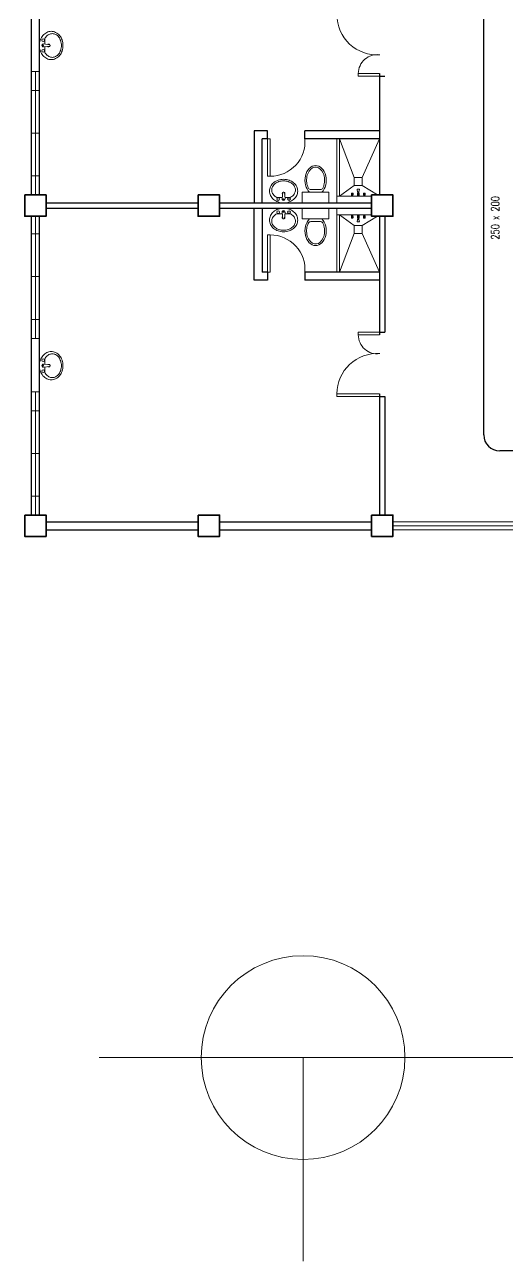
# Model space of a CAD drawing. Header units: millimetres. Extents: x 63005 to 126950, y 36019 to 74749.
# Drawn here: x 63191.93 to 63200.97, y 36217.5 to 36240.67 of the extents above; entities that cross this region are included whole.
import ezdxf

# ---------------------------------------------------------------- set-up
doc = ezdxf.new("R2010")
doc.units = ezdxf.units.MM
doc.header["$LTSCALE"] = 0.04
doc.layers.add('ahu line', color=150, linetype='Continuous')
doc.layers.add('ducting label', color=7, linetype='Continuous')
doc.styles.add('Arch-Dim', font='simplex.shx', dxfattribs={"width": 0.75})

msp = doc.modelspace()

# ---------------------------------------------------------------- linework, layer by layer
at = {"color": 8, "lineweight": 25}
for p, q in [((63192.055, 36237.485), (63192.055, 36243.085)), ((63192.205, 36237.485), (63192.205, 36243.085)), ((63198.58, 36239.76), (63198.58, 36237.485)), ((63198.58, 36239.71), (63198.68, 36239.71)), ((63196.23, 36238.685), (63196.23, 36237.335)), ((63197.18, 36238.535), (63197.18, 36238.685)), ((63192.33, 36237.335), (63195.18, 36237.335)), ((63195.58, 36237.335), (63198.43, 36237.335)), ((63192.055, 36231.485), (63192.055, 36237.085)), ((63192.205, 36231.485), (63192.205, 36237.085)), ((63192.33, 36237.235), (63195.18, 36237.235)), ((63195.58, 36237.235), (63198.43, 36237.235)), ((63196.23, 36235.885), (63196.23, 36237.235)), ((63198.58, 36237.085), (63198.58, 36234.86)), ((63198.68, 36237.085), (63198.68, 36234.91)), ((63198.58, 36234.91), (63198.68, 36234.91)), ((63198.58, 36233.76), (63198.58, 36231.485)), ((63198.58, 36233.71), (63198.68, 36233.71)), ((63198.68, 36233.71), (63198.68, 36231.485)), ((63192.33, 36231.36), (63195.18, 36231.36)), ((63195.58, 36231.36), (63198.43, 36231.36)), ((63192.33, 36231.21), (63195.18, 36231.21)), ((63195.58, 36231.21), (63198.43, 36231.21))]:
    msp.add_line(p, q, dxfattribs=at)
at = {"color": 8, "lineweight": 9}
for p, q in [((63192.403, 36240.299), (63192.281, 36240.313)), ((63192.403, 36240.27), (63192.281, 36240.257)), ((63192.055, 36239.797), (63192.205, 36239.797)), ((63192.055, 36237.485), (63192.055, 36239.797)), ((63192.13, 36239.797), (63192.13, 36237.485)), ((63192.055, 36238.641), (63192.055, 36239.441)), ((63192.055, 36239.441), (63192.205, 36239.441)), ((63192.205, 36239.441), (63192.205, 36237.841)), ((63192.055, 36238.641), (63192.205, 36238.641)), ((63192.205, 36237.841), (63192.055, 36237.841)), ((63196.766, 36237.533), (63196.753, 36237.411)), ((63196.795, 36237.533), (63196.808, 36237.411)), ((63197.13, 36237.535), (63197.13, 36237.335)), ((63197.63, 36237.535), (63197.13, 36237.535)), ((63197.471, 36237.585), (63197.29, 36237.585)), ((63197.63, 36237.335), (63197.63, 36237.535)), ((63198.054, 36237.517), (63198.05, 36237.515)), ((63198.05, 36237.515), (63198.05, 36237.493)), ((63198.083, 36237.515), (63198.05, 36237.515)), ((63198.05, 36237.493), (63198.052, 36237.489)), ((63198.054, 36237.518), (63198.054, 36237.517)), ((63198.08, 36237.518), (63198.054, 36237.518)), ((63198.08, 36237.517), (63198.054, 36237.517)), ((63198.054, 36237.506), (63198.054, 36237.494)), ((63198.054, 36237.493), (63198.061, 36237.493)), ((63198.061, 36237.506), (63198.061, 36237.494)), ((63198.073, 36237.506), (63198.073, 36237.494)), ((63198.08, 36237.493), (63198.073, 36237.493)), ((63198.08, 36237.518), (63198.08, 36237.517)), ((63198.08, 36237.517), (63198.083, 36237.515)), ((63198.08, 36237.506), (63198.08, 36237.494)), ((63198.083, 36237.493), (63198.081, 36237.489)), ((63198.083, 36237.515), (63198.083, 36237.493)), ((63198.168, 36237.545), (63198.16, 36237.587)), ((63198.161, 36237.592), (63198.2, 36237.592)), ((63198.167, 36237.517), (63198.164, 36237.515)), ((63198.173, 36237.515), (63198.164, 36237.515)), ((63198.164, 36237.515), (63198.164, 36237.493)), ((63198.164, 36237.493), (63198.166, 36237.489)), ((63198.173, 36237.518), (63198.167, 36237.518)), ((63198.167, 36237.518), (63198.167, 36237.517)), ((63198.173, 36237.517), (63198.167, 36237.517)), ((63198.167, 36237.506), (63198.167, 36237.494)), ((63198.167, 36237.493), (63198.173, 36237.493)), ((63198.193, 36237.545), (63198.168, 36237.545)), ((63198.168, 36237.545), (63198.168, 36237.537)), ((63198.193, 36237.545), (63198.168, 36237.545)), ((63198.168, 36237.537), (63198.193, 36237.537)), ((63198.173, 36237.475), (63198.173, 36237.537)), ((63198.188, 36237.537), (63198.188, 36237.475)), ((63198.194, 36237.518), (63198.188, 36237.518)), ((63198.194, 36237.517), (63198.188, 36237.517)), ((63198.197, 36237.515), (63198.188, 36237.515)), ((63198.194, 36237.493), (63198.188, 36237.493)), ((63198.193, 36237.545), (63198.201, 36237.587)), ((63198.193, 36237.537), (63198.193, 36237.545)), ((63198.194, 36237.518), (63198.194, 36237.517)), ((63198.194, 36237.517), (63198.197, 36237.515)), ((63198.194, 36237.506), (63198.194, 36237.494)), ((63198.197, 36237.493), (63198.195, 36237.489)), ((63198.197, 36237.515), (63198.197, 36237.493)), ((63198.281, 36237.517), (63198.277, 36237.515)), ((63198.311, 36237.515), (63198.277, 36237.515)), ((63198.277, 36237.515), (63198.277, 36237.493)), ((63198.277, 36237.493), (63198.28, 36237.489)), ((63198.307, 36237.518), (63198.281, 36237.518)), ((63198.281, 36237.518), (63198.281, 36237.517)), ((63198.307, 36237.517), (63198.281, 36237.517)), ((63198.281, 36237.506), (63198.281, 36237.494)), ((63198.281, 36237.493), (63198.288, 36237.493)), ((63198.288, 36237.506), (63198.288, 36237.494)), ((63198.3, 36237.506), (63198.3, 36237.494)), ((63198.307, 36237.493), (63198.3, 36237.493)), ((63198.307, 36237.518), (63198.307, 36237.517)), ((63198.307, 36237.517), (63198.311, 36237.515)), ((63198.307, 36237.506), (63198.307, 36237.494)), ((63198.311, 36237.493), (63198.309, 36237.489)), ((63198.311, 36237.515), (63198.311, 36237.493)), ((63192.055, 36237.485), (63192.205, 36237.485)), ((63196.805, 36237.437), (63196.907, 36237.437)), ((63197.13, 36237.335), (63197.63, 36237.335)), ((63198.43, 36237.46), (63197.78, 36237.46)), ((63198.05, 36237.46), (63198.053, 36237.467)), ((63198.05, 36237.46), (63198.05, 36237.46)), ((63198.084, 36237.46), (63198.05, 36237.46)), ((63198.084, 36237.46), (63198.05, 36237.46)), ((63198.053, 36237.487), (63198.053, 36237.481)), ((63198.081, 36237.481), (63198.053, 36237.481)), ((63198.053, 36237.481), (63198.054, 36237.479)), ((63198.08, 36237.467), (63198.053, 36237.467)), ((63198.08, 36237.479), (63198.054, 36237.479)), ((63198.055, 36237.467), (63198.055, 36237.479)), ((63198.078, 36237.467), (63198.078, 36237.479)), ((63198.081, 36237.481), (63198.08, 36237.479)), ((63198.084, 36237.46), (63198.08, 36237.467)), ((63198.081, 36237.487), (63198.081, 36237.481)), ((63198.084, 36237.46), (63198.084, 36237.46)), ((63198.151, 36237.46), (63198.163, 36237.465)), ((63198.209, 36237.46), (63198.151, 36237.46)), ((63198.163, 36237.475), (63198.198, 36237.475)), ((63198.163, 36237.465), (63198.163, 36237.475)), ((63198.163, 36237.465), (63198.198, 36237.465)), ((63198.198, 36237.465), (63198.163, 36237.465)), ((63198.166, 36237.487), (63198.166, 36237.481)), ((63198.173, 36237.481), (63198.166, 36237.481)), ((63198.166, 36237.481), (63198.167, 36237.479)), ((63198.173, 36237.479), (63198.167, 36237.479)), ((63198.169, 36237.475), (63198.169, 36237.479)), ((63198.188, 36237.475), (63198.173, 36237.475)), ((63198.194, 36237.481), (63198.188, 36237.481)), ((63198.194, 36237.479), (63198.188, 36237.479)), ((63198.192, 36237.475), (63198.192, 36237.479)), ((63198.194, 36237.487), (63198.194, 36237.481)), ((63198.194, 36237.481), (63198.194, 36237.479)), ((63198.198, 36237.475), (63198.198, 36237.465)), ((63198.198, 36237.465), (63198.209, 36237.46)), ((63198.277, 36237.46), (63198.28, 36237.467)), ((63198.311, 36237.46), (63198.277, 36237.46)), ((63198.311, 36237.46), (63198.277, 36237.46)), ((63198.277, 36237.46), (63198.277, 36237.46)), ((63198.28, 36237.487), (63198.28, 36237.481)), ((63198.28, 36237.481), (63198.281, 36237.479)), ((63198.308, 36237.481), (63198.28, 36237.481)), ((63198.308, 36237.467), (63198.28, 36237.467)), ((63198.307, 36237.479), (63198.281, 36237.479)), ((63198.283, 36237.467), (63198.283, 36237.479)), ((63198.305, 36237.467), (63198.305, 36237.479)), ((63198.308, 36237.481), (63198.307, 36237.479)), ((63198.308, 36237.487), (63198.308, 36237.481)), ((63198.311, 36237.46), (63198.308, 36237.467)), ((63198.311, 36237.46), (63198.311, 36237.46)), ((63192.055, 36234.797), (63192.055, 36237.085)), ((63192.13, 36237.085), (63192.13, 36234.797)), ((63196.766, 36237.037), (63196.753, 36237.159)), ((63196.795, 36237.037), (63196.808, 36237.159)), ((63196.805, 36237.133), (63196.907, 36237.133)), ((63197.13, 36237.035), (63197.13, 36237.235)), ((63197.13, 36237.235), (63197.63, 36237.235)), ((63197.63, 36237.035), (63197.13, 36237.035)), ((63197.63, 36237.235), (63197.63, 36237.035)), ((63198.43, 36237.11), (63197.78, 36237.11)), ((63198.05, 36237.109), (63198.05, 36237.11)), ((63198.084, 36237.11), (63198.05, 36237.11)), ((63198.05, 36237.109), (63198.053, 36237.102)), ((63198.084, 36237.109), (63198.05, 36237.109)), ((63198.05, 36237.076), (63198.052, 36237.08)), ((63198.05, 36237.054), (63198.05, 36237.076)), ((63198.054, 36237.052), (63198.05, 36237.054)), ((63198.083, 36237.054), (63198.05, 36237.054)), ((63198.08, 36237.102), (63198.053, 36237.102)), ((63198.053, 36237.088), (63198.054, 36237.09)), ((63198.053, 36237.082), (63198.053, 36237.088)), ((63198.081, 36237.088), (63198.053, 36237.088)), ((63198.08, 36237.09), (63198.054, 36237.09)), ((63198.054, 36237.076), (63198.061, 36237.076)), ((63198.054, 36237.063), (63198.054, 36237.075)), ((63198.054, 36237.051), (63198.054, 36237.052)), ((63198.08, 36237.052), (63198.054, 36237.052)), ((63198.08, 36237.051), (63198.054, 36237.051)), ((63198.055, 36237.102), (63198.055, 36237.09)), ((63198.061, 36237.063), (63198.061, 36237.075)), ((63198.08, 36237.076), (63198.073, 36237.076)), ((63198.073, 36237.063), (63198.073, 36237.075)), ((63198.078, 36237.102), (63198.078, 36237.09)), ((63198.084, 36237.109), (63198.08, 36237.102)), ((63198.081, 36237.088), (63198.08, 36237.09)), ((63198.08, 36237.063), (63198.08, 36237.075)), ((63198.08, 36237.052), (63198.083, 36237.054)), ((63198.08, 36237.051), (63198.08, 36237.052)), ((63198.081, 36237.082), (63198.081, 36237.088)), ((63198.083, 36237.076), (63198.081, 36237.08)), ((63198.083, 36237.054), (63198.083, 36237.076)), ((63198.084, 36237.109), (63198.084, 36237.11)), ((63198.151, 36237.11), (63198.163, 36237.104)), ((63198.209, 36237.11), (63198.151, 36237.11)), ((63198.163, 36237.104), (63198.198, 36237.104)), ((63198.198, 36237.104), (63198.163, 36237.104)), ((63198.163, 36237.104), (63198.163, 36237.094)), ((63198.163, 36237.094), (63198.198, 36237.094)), ((63198.164, 36237.076), (63198.166, 36237.08)), ((63198.164, 36237.054), (63198.164, 36237.076)), ((63198.173, 36237.054), (63198.164, 36237.054)), ((63198.167, 36237.052), (63198.164, 36237.054)), ((63198.166, 36237.088), (63198.167, 36237.09)), ((63198.173, 36237.088), (63198.166, 36237.088)), ((63198.166, 36237.082), (63198.166, 36237.088)), ((63198.173, 36237.09), (63198.167, 36237.09)), ((63198.167, 36237.076), (63198.173, 36237.076)), ((63198.167, 36237.063), (63198.167, 36237.075)), ((63198.173, 36237.052), (63198.167, 36237.052)), ((63198.167, 36237.051), (63198.167, 36237.052)), ((63198.173, 36237.051), (63198.167, 36237.051)), ((63198.168, 36237.024), (63198.168, 36237.032)), ((63198.168, 36237.032), (63198.193, 36237.032)), ((63198.169, 36237.094), (63198.169, 36237.09)), ((63198.173, 36237.094), (63198.173, 36237.032)), ((63198.188, 36237.094), (63198.173, 36237.094)), ((63198.188, 36237.032), (63198.188, 36237.094)), ((63198.194, 36237.09), (63198.188, 36237.09)), ((63198.194, 36237.088), (63198.188, 36237.088)), ((63198.194, 36237.076), (63198.188, 36237.076)), ((63198.197, 36237.054), (63198.188, 36237.054)), ((63198.194, 36237.052), (63198.188, 36237.052)), ((63198.194, 36237.051), (63198.188, 36237.051)), ((63198.192, 36237.094), (63198.192, 36237.09)), ((63198.193, 36237.032), (63198.193, 36237.024)), ((63198.194, 36237.088), (63198.194, 36237.09)), ((63198.194, 36237.082), (63198.194, 36237.088)), ((63198.194, 36237.063), (63198.194, 36237.075)), ((63198.194, 36237.052), (63198.197, 36237.054)), ((63198.194, 36237.051), (63198.194, 36237.052)), ((63198.197, 36237.076), (63198.195, 36237.08)), ((63198.197, 36237.054), (63198.197, 36237.076)), ((63198.198, 36237.104), (63198.209, 36237.11)), ((63198.198, 36237.094), (63198.198, 36237.104)), ((63198.311, 36237.11), (63198.277, 36237.11)), ((63198.277, 36237.109), (63198.277, 36237.11)), ((63198.311, 36237.109), (63198.277, 36237.109)), ((63198.277, 36237.109), (63198.28, 36237.102)), ((63198.277, 36237.076), (63198.28, 36237.08)), ((63198.277, 36237.054), (63198.277, 36237.076)), ((63198.311, 36237.054), (63198.277, 36237.054)), ((63198.281, 36237.052), (63198.277, 36237.054)), ((63198.308, 36237.102), (63198.28, 36237.102)), ((63198.28, 36237.088), (63198.281, 36237.09)), ((63198.308, 36237.088), (63198.28, 36237.088)), ((63198.28, 36237.082), (63198.28, 36237.088)), ((63198.307, 36237.09), (63198.281, 36237.09)), ((63198.281, 36237.076), (63198.288, 36237.076)), ((63198.281, 36237.063), (63198.281, 36237.075)), ((63198.307, 36237.052), (63198.281, 36237.052)), ((63198.281, 36237.051), (63198.281, 36237.052)), ((63198.307, 36237.051), (63198.281, 36237.051)), ((63198.283, 36237.102), (63198.283, 36237.09)), ((63198.288, 36237.063), (63198.288, 36237.075)), ((63198.307, 36237.076), (63198.3, 36237.076)), ((63198.3, 36237.063), (63198.3, 36237.075)), ((63198.305, 36237.102), (63198.305, 36237.09)), ((63198.308, 36237.088), (63198.307, 36237.09)), ((63198.307, 36237.063), (63198.307, 36237.075)), ((63198.307, 36237.052), (63198.311, 36237.054)), ((63198.307, 36237.051), (63198.307, 36237.052)), ((63198.311, 36237.109), (63198.308, 36237.102)), ((63198.308, 36237.082), (63198.308, 36237.088)), ((63198.311, 36237.076), (63198.309, 36237.08)), ((63198.311, 36237.109), (63198.311, 36237.11)), ((63198.311, 36237.054), (63198.311, 36237.076)), ((63197.471, 36236.985), (63197.29, 36236.985)), ((63198.168, 36237.024), (63198.16, 36236.982)), ((63198.161, 36236.978), (63198.2, 36236.978)), ((63198.193, 36237.024), (63198.168, 36237.024)), ((63198.193, 36237.024), (63198.168, 36237.024)), ((63198.193, 36237.024), (63198.201, 36236.982)), ((63192.055, 36235.953), (63192.055, 36236.753)), ((63192.055, 36236.753), (63192.205, 36236.753)), ((63192.205, 36236.753), (63192.205, 36235.153)), ((63192.055, 36235.953), (63192.205, 36235.953)), ((63192.205, 36235.153), (63192.055, 36235.153)), ((63192.055, 36234.797), (63192.205, 36234.797)), ((63192.403, 36234.299), (63192.281, 36234.313)), ((63192.403, 36234.27), (63192.281, 36234.257)), ((63192.055, 36233.797), (63192.205, 36233.797)), ((63192.055, 36231.485), (63192.055, 36233.797)), ((63192.13, 36233.797), (63192.13, 36231.485)), ((63192.055, 36232.641), (63192.055, 36233.441)), ((63192.055, 36233.441), (63192.205, 36233.441)), ((63192.205, 36233.441), (63192.205, 36231.841)), ((63192.055, 36232.641), (63192.205, 36232.641)), ((63192.205, 36231.841), (63192.055, 36231.841)), ((63192.055, 36231.485), (63192.205, 36231.485)), ((63201.53, 36231.36), (63198.83, 36231.36)), ((63198.83, 36231.285), (63201.53, 36231.285)), ((63198.83, 36231.21), (63201.53, 36231.21))]:
    msp.add_line(p, q, dxfattribs=at)
at = {"color": 8, "lineweight": 25, "ltscale": 0.3}
for p, q in [((63196.48, 36238.685), (63196.23, 36238.685)), ((63196.48, 36238.535), (63196.48, 36238.685)), ((63198.58, 36238.685), (63197.18, 36238.685)), ((63196.48, 36238.535), (63196.38, 36238.535)), ((63196.38, 36237.335), (63196.38, 36238.535)), ((63198.58, 36238.535), (63197.18, 36238.535)), ((63196.38, 36237.235), (63196.38, 36236.035)), ((63196.48, 36235.885), (63196.23, 36235.885)), ((63196.48, 36236.035), (63196.38, 36236.035)), ((63196.48, 36236.035), (63196.48, 36235.885)), ((63198.58, 36236.035), (63197.18, 36236.035)), ((63197.18, 36236.035), (63197.18, 36235.885)), ((63198.58, 36235.885), (63197.18, 36235.885))]:
    msp.add_line(p, q, dxfattribs=at)
at = {"color": 8, "lineweight": 9, "ltscale": 0.3}
for p, q in [((63198.105, 36237.81), (63197.83, 36238.535)), ((63198.255, 36237.81), (63198.58, 36238.535)), ((63198.105, 36237.66), (63197.83, 36237.46)), ((63198.255, 36237.66), (63198.54, 36237.485)), ((63198.105, 36236.91), (63197.83, 36237.11)), ((63198.255, 36236.91), (63198.54, 36237.085)), ((63198.105, 36236.76), (63197.83, 36236.035)), ((63198.255, 36236.76), (63198.58, 36236.035))]:
    msp.add_line(p, q, dxfattribs=at)
at = {"color": 0, "linetype": 'ByBlock', "lineweight": 9}
for p, q in [((63200.963, 36221.32), (63193.328, 36221.32)), ((63197.145, 36221.32), (63197.145, 36217.503)), ((63245.179, 36221.32), (63200.963, 36221.32))]:
    msp.add_line(p, q, dxfattribs=at)
at = {"color": 8, "lineweight": 9}
for points in [[(63192.426, 36240.02, 0.11576), (63192.509, 36240.039, 0.104047), (63192.583, 36240.097, 0.090875), (63192.63, 36240.181, 0.083344), (63192.647, 36240.285, 0.083344), (63192.63, 36240.388, 0.090875), (63192.583, 36240.472, 0.104047), (63192.509, 36240.53, 0.11576), (63192.426, 36240.55, 0.11576), (63192.344, 36240.53, 0.104047), (63192.27, 36240.472, 0.090875), (63192.223, 36240.388, 0.083344), (63192.205, 36240.285, 0.083344), (63192.223, 36240.181, 0.090875), (63192.27, 36240.097, 0.104047), (63192.344, 36240.039, 0.11576)], [(63197.045, 36237.556, 0.11576), (63197.026, 36237.638, 0.104047), (63196.968, 36237.712, 0.090875), (63196.884, 36237.759, 0.083344), (63196.78, 36237.777, 0.083344), (63196.677, 36237.759, 0.090875), (63196.593, 36237.712, 0.104047), (63196.535, 36237.638, 0.11576), (63196.515, 36237.556, 0.11576), (63196.535, 36237.473, 0.104047), (63196.593, 36237.399, 0.090875), (63196.677, 36237.352, 0.083344), (63196.78, 36237.335, 0.083344), (63196.884, 36237.352, 0.090875), (63196.968, 36237.399, 0.104047), (63197.026, 36237.473, 0.11576)], [(63197.045, 36237.014, -0.11576), (63197.026, 36236.931, -0.104047), (63196.968, 36236.857, -0.090875), (63196.884, 36236.81, -0.083344), (63196.78, 36236.793, -0.083344), (63196.677, 36236.81, -0.090875), (63196.593, 36236.857, -0.104047), (63196.535, 36236.931, -0.11576), (63196.515, 36237.014, -0.11576), (63196.535, 36237.096, -0.104047), (63196.593, 36237.17, -0.090875), (63196.677, 36237.217, -0.083344), (63196.78, 36237.235, -0.083344), (63196.884, 36237.217, -0.090875), (63196.968, 36237.17, -0.104047), (63197.026, 36237.096, -0.11576)], [(63192.426, 36234.02, 0.11576), (63192.509, 36234.039, 0.104047), (63192.583, 36234.097, 0.090875), (63192.63, 36234.181, 0.083344), (63192.647, 36234.285, 0.083344), (63192.63, 36234.388, 0.090875), (63192.583, 36234.472, 0.104047), (63192.509, 36234.53, 0.11576), (63192.426, 36234.55, 0.11576), (63192.344, 36234.53, 0.104047), (63192.27, 36234.472, 0.090875), (63192.223, 36234.388, 0.083344), (63192.205, 36234.285, 0.083344), (63192.223, 36234.181, 0.090875), (63192.27, 36234.097, 0.104047), (63192.344, 36234.039, 0.11576)]]:
    msp.add_lwpolyline(points, format="xyb", close=True, dxfattribs=at)
for points in [[(63192.447, 36240.062, 0.124838), (63192.51, 36240.078, 0.105788), (63192.568, 36240.127, 0.086697), (63192.604, 36240.197, 0.076776), (63192.617, 36240.285, 0.076776), (63192.604, 36240.372, 0.086697), (63192.568, 36240.442, 0.105788), (63192.51, 36240.491, 0.124838), (63192.447, 36240.507, 0.124838), (63192.385, 36240.491, 0.105788), (63192.327, 36240.442, 0.040067), (63192.307, 36240.411), (63192.307, 36240.309, 0.040067)], [(63192.307, 36240.26), (63192.307, 36240.158, 0.040067), (63192.327, 36240.127, 0.105788), (63192.385, 36240.078, 0.124838), (63192.447, 36240.062, 0.124838)], [(63197.003, 36237.577, 0.124838), (63196.987, 36237.639, 0.105788), (63196.938, 36237.697, 0.086697), (63196.868, 36237.733, 0.076776), (63196.78, 36237.747, 0.076776), (63196.693, 36237.733, 0.086697), (63196.623, 36237.697, 0.105788), (63196.574, 36237.639, 0.124838), (63196.558, 36237.577, 0.124838), (63196.574, 36237.514, 0.105788), (63196.623, 36237.456, 0.040067), (63196.654, 36237.437), (63196.756, 36237.437, 0.040067)], [(63197.003, 36236.993, -0.124838), (63196.987, 36236.93, -0.105788), (63196.938, 36236.872, -0.086697), (63196.868, 36236.836, -0.076776), (63196.78, 36236.823, -0.076776), (63196.693, 36236.836, -0.086697), (63196.623, 36236.872, -0.105788), (63196.574, 36236.93, -0.124838), (63196.558, 36236.993, -0.124838), (63196.574, 36237.055, -0.105788), (63196.623, 36237.113, -0.040067), (63196.654, 36237.133), (63196.756, 36237.133, -0.040067)], [(63192.447, 36234.062, 0.124838), (63192.51, 36234.078, 0.105788), (63192.568, 36234.127, 0.086697), (63192.604, 36234.197, 0.076776), (63192.617, 36234.285, 0.076776), (63192.604, 36234.372, 0.086697), (63192.568, 36234.442, 0.105788), (63192.51, 36234.491, 0.124838), (63192.447, 36234.507, 0.124838), (63192.385, 36234.491, 0.105788), (63192.327, 36234.442, 0.040067), (63192.307, 36234.411), (63192.307, 36234.309, 0.040067)], [(63192.307, 36234.26), (63192.307, 36234.158, 0.040067), (63192.327, 36234.127, 0.105788), (63192.385, 36234.078, 0.124838), (63192.447, 36234.062, 0.124838)]]:
    msp.add_lwpolyline(points, format="xyb", dxfattribs=at)
for points in [[(63192.055, 36239.797), (63192.205, 36239.797), (63192.205, 36237.485), (63192.055, 36237.485)], [(63192.055, 36237.085), (63192.205, 36237.085), (63192.205, 36234.797), (63192.055, 36234.797)], [(63192.055, 36233.797), (63192.205, 36233.797), (63192.205, 36231.485), (63192.055, 36231.485)]]:
    msp.add_lwpolyline(points, close=True, dxfattribs=at)
at = {"color": 8, "lineweight": 13, "ltscale": 0.03}
for points in [[(63198.58, 36239.71), (63198.58, 36239.76), (63198.18, 36239.76), (63198.18, 36239.71)], [(63196.48, 36238.535), (63196.53, 36238.535), (63196.53, 36237.835), (63196.48, 36237.835)], [(63196.48, 36236.035), (63196.53, 36236.035), (63196.53, 36236.735), (63196.48, 36236.735)], [(63198.58, 36234.91), (63198.58, 36234.86), (63198.18, 36234.86), (63198.18, 36234.91)], [(63198.58, 36233.76), (63198.58, 36233.71), (63197.78, 36233.71), (63197.78, 36233.76)]]:
    msp.add_lwpolyline(points, close=True, dxfattribs=at)
at = {"color": 8, "lineweight": 9, "ltscale": 0.3}
for points in [[(63197.83, 36237.46), (63197.83, 36238.535), (63197.78, 36238.535), (63197.78, 36237.335), (63197.78, 36237.335)], [(63197.83, 36237.11), (63197.83, 36236.035), (63197.78, 36236.035), (63197.78, 36237.235), (63197.78, 36237.235)]]:
    msp.add_lwpolyline(points, dxfattribs=at)
at = {"color": 8, "lineweight": 9, "ltscale": 0.03}
for points in [[(63198.105, 36237.66), (63198.255, 36237.66), (63198.255, 36237.81), (63198.105, 36237.81)], [(63198.105, 36236.91), (63198.255, 36236.91), (63198.255, 36236.76), (63198.105, 36236.76)]]:
    msp.add_lwpolyline(points, close=True, dxfattribs=at)
at = {"color": 8, "lineweight": 35}
for points in [[(63191.93, 36237.485), (63192.33, 36237.485), (63192.33, 36237.085), (63191.93, 36237.085)], [(63195.18, 36237.485), (63195.58, 36237.485), (63195.58, 36237.085), (63195.18, 36237.085)], [(63198.43, 36237.485), (63198.83, 36237.485), (63198.83, 36237.085), (63198.43, 36237.085)], [(63191.93, 36231.485), (63192.33, 36231.485), (63192.33, 36231.085), (63191.93, 36231.085)], [(63195.18, 36231.485), (63195.58, 36231.485), (63195.58, 36231.085), (63195.18, 36231.085)], [(63198.43, 36231.485), (63198.83, 36231.485), (63198.83, 36231.085), (63198.43, 36231.085)]]:
    msp.add_lwpolyline(points, close=True, dxfattribs=at)
at = {"color": 8, "lineweight": 9}
for centre, radius in [((63192.278, 36240.386), 0.0255), ((63192.272, 36240.285), 0.0095), ((63192.278, 36240.183), 0.0255), ((63196.679, 36237.408), 0.0255), ((63196.78, 36237.401), 0.0095), ((63196.882, 36237.408), 0.0255), ((63196.679, 36237.162), 0.0255), ((63196.78, 36237.168), 0.0095), ((63196.882, 36237.162), 0.0255), ((63192.278, 36234.386), 0.0255), ((63192.272, 36234.285), 0.0095), ((63192.278, 36234.183), 0.0255)]:
    msp.add_circle(centre, radius, dxfattribs=at)
at = {"color": 0, "linetype": 'ByBlock', "lineweight": 9}
msp.add_circle((63197.145, 36221.32), 1.909, dxfattribs=at)
at = {"color": 8, "lineweight": 13, "ltscale": 0.03}
for centre, radius, start, end in [((63198.532, 36240.86), 0.752, 180, 273.6952), ((63198.534, 36239.76), 0.353, 82.3719, 180), ((63196.53, 36238.486), 0.652, 270, 4.2422), ((63196.53, 36236.083), 0.652, 355.7578, 90), ((63198.534, 36234.86), 0.353, 180, 277.6281), ((63198.532, 36233.76), 0.752, 86.3048, 180)]:
    msp.add_arc(centre, radius, start, end, dxfattribs=at)
at = {"color": 8, "lineweight": 9}
for centre, radius, start, end in [((63192.278, 36240.285), 0.028, 83.7545, 276.2455), ((63192.38, 36240.285), 0.025, 36.3068, 131.2022), ((63192.31, 36240.285), 0.0948, 351.2026, 8.7974), ((63192.38, 36240.285), 0.025, 341.3793, 18.6207), ((63192.38, 36240.285), 0.025, 228.7978, 323.6932), ((63196.78, 36237.51), 0.025, 126.3068, 221.2022), ((63196.78, 36237.439), 0.0948, 81.2026, 98.7974), ((63196.78, 36237.51), 0.025, 71.3793, 108.6207), ((63196.78, 36237.51), 0.025, 318.7978, 53.6932), ((63196.828, 36237.6), 0.181, 307.3815, 331.5364), ((63196.872, 36237.577), 0.131, 331.5364, 0), ((63197.29, 36237.635), 0.05, 208.0084, 270), ((63197.471, 36237.635), 0.05, 270, 331.8499), ((63196.78, 36237.408), 0.028, 173.7545, 6.2455), ((63196.799, 36237.638), 0.228, 298.2037, 307.3815), ((63196.78, 36237.162), 0.028, 353.7545, 186.2455), ((63196.78, 36237.06), 0.025, 138.7978, 233.6932), ((63196.78, 36237.13), 0.0948, 261.2026, 278.7974), ((63196.78, 36237.06), 0.025, 251.3793, 288.6207), ((63196.78, 36237.06), 0.025, 306.3068, 41.2022), ((63196.799, 36236.931), 0.228, 52.6185, 61.7963), ((63196.828, 36236.969), 0.181, 28.4636, 52.6185), ((63196.872, 36236.993), 0.131, 0, 28.4636), ((63197.29, 36236.935), 0.05, 90, 151.9916), ((63197.471, 36236.935), 0.05, 28.1501, 90), ((63192.278, 36234.285), 0.028, 83.7545, 276.2455), ((63192.38, 36234.285), 0.025, 36.3068, 131.2022), ((63192.38, 36234.285), 0.025, 228.7978, 323.6932), ((63192.31, 36234.285), 0.0948, 351.2026, 8.7974), ((63192.38, 36234.285), 0.025, 341.3793, 18.6207)]:
    msp.add_arc(centre, radius, start, end, dxfattribs=at)
for centre, major_axis, ratio, start_param, end_param in [((63197.38, 36237.76), (0, -0.275), 0.727273, 0.612555, 5.670631), ((63198.041, 36237.505), (0.00896, 0.00896), 1, 5.560378, 6.271464), ((63198.05, 36237.494), (0.00268, 0.00268), 1, 4.870036, 5.497675), ((63198.071, 36237.506), (0.00738, 0.00738), 1, 1.497691, 2.282489), ((63198.065, 36237.494), (-0.00268, 0.00268), 1, 0.785286, 1.412925), ((63198.067, 36237.511), (-0.00268, 0.00268), 1, -1.497915, -0.073106), ((63198.062, 36237.506), (-0.00738, 0.00738), 1, 4.000472, 4.78527), ((63198.069, 36237.494), (-0.00268, 0.00268), 1, 3.299239, 3.926878), ((63198.093, 36237.505), (-0.00896, 0.00896), 1, 0.011497, 0.722582), ((63198.084, 36237.494), (0.00268, 0.00268), 1, 2.356082, 2.983721), ((63198.163, 36237.588), (0.00268, 0.00268), 1, 1.354119, 2.724181), ((63198.155, 36237.505), (-0.00896, 0.00896), 1, 3.989582, 4.700667), ((63198.164, 36237.494), (-0.00268, 0.00268), 1, 3.299239, 3.926878), ((63198.206, 36237.505), (-0.00896, 0.00896), 1, 0.011497, 0.722582), ((63198.197, 36237.494), (-0.00268, 0.00268), 1, 0.785286, 1.412925), ((63198.268, 36237.505), (0.00896, 0.00896), 1, 5.560378, 6.271464), ((63198.277, 36237.494), (0.00268, 0.00268), 1, 4.870036, 5.497675), ((63198.298, 36237.505), (0.00738, 0.00738), 1, 1.497691, 2.282489), ((63198.292, 36237.494), (-0.00268, 0.00268), 1, 0.785286, 1.412925), ((63198.294, 36237.511), (-0.00268, 0.00268), 1, -1.497915, -0.073106), ((63198.29, 36237.505), (-0.00738, 0.00738), 1, 4.000472, 4.78527), ((63198.296, 36237.494), (-0.00268, 0.00268), 1, 3.299239, 3.926878), ((63198.32, 36237.505), (-0.00896, 0.00896), 1, 0.011497, 0.722582), ((63198.311, 36237.494), (0.00268, 0.00268), 1, 2.356082, 2.983721), ((63198.039, 36237.5), (-0.0118, 0.0118), 1, 3.273911, 3.406137), ((63198.049, 36237.487), (0.00268, 0.00268), 1, 5.497675, 5.991616), ((63198.072, 36237.499), (0.00887, 0.00887), 1, 2.983721, 3.344735), ((63198.067, 36237.492), (-0.00268, 0.00268), 1, 1.773938, 2.938226), ((63198.062, 36237.499), (0.00887, 0.00887), 1, 4.509022, 4.870036), ((63198.095, 36237.5), (-0.0118, 0.0118), 1, 1.306028, 1.438253), ((63198.085, 36237.487), (0.00268, 0.00268), 1, 1.862141, 2.356082), ((63198.152, 36237.5), (0.0118, 0.0118), 1, 4.844707, 4.976933), ((63198.163, 36237.487), (-0.00268, 0.00268), 1, 3.926878, 4.42082), ((63198.209, 36237.5), (0.0118, 0.0118), 1, 2.876824, 3.009049), ((63198.198, 36237.487), (-0.00268, 0.00268), 1, 0.291344, 0.785286), ((63198.266, 36237.5), (-0.0118, 0.0118), 1, 3.273911, 3.406137), ((63198.276, 36237.487), (0.00268, 0.00268), 1, 5.497675, 5.991616), ((63198.299, 36237.499), (0.00887, 0.00887), 1, 2.983721, 3.344735), ((63198.294, 36237.492), (-0.00268, 0.00268), 1, 1.773938, 2.938226), ((63198.289, 36237.499), (0.00887, 0.00887), 1, 4.509022, 4.870036), ((63198.322, 36237.5), (0.0118, 0.0118), 1, 2.876824, 3.009049), ((63198.312, 36237.487), (0.00268, 0.00268), 1, 1.862141, 2.356082), ((63198.198, 36236.981), (-0.00268, 0.00268), 1, 2.92514, 4.295202)]:
    msp.add_ellipse(centre, major_axis=major_axis, ratio=ratio, start_param=start_param, end_param=end_param, dxfattribs=at)
at = {"color": 8, "lineweight": 9, "extrusion": (-4.99074e-41, 2.88216e-41, -1)}
msp.add_ellipse((63198.198, 36237.588), major_axis=(0.00268, 0.00268), ratio=1, start_param=-0.216453, end_param=1.153609, dxfattribs=at)
at = {"color": 8, "lineweight": 9, "extrusion": (0, 0, -1)}
msp.add_ellipse((63197.38, 36236.81), major_axis=(0, 0.275), ratio=0.727273, start_param=0.612555, end_param=5.670631, dxfattribs=at)
at = {"color": 8, "lineweight": 9, "extrusion": (-4.99074e-41, -2.88216e-41, -1)}
for centre, major_axis, start_param, end_param in [((63198.041, 36237.064), (-0.00896, 0.00896), 2.418785, 3.129871), ((63198.049, 36237.082), (-0.00268, 0.00268), 2.356082, 2.850023), ((63198.039, 36237.069), (-0.0118, 0.0118), 1.703115, 1.83534), ((63198.05, 36237.075), (-0.00268, 0.00268), 1.728443, 2.356082), ((63198.072, 36237.07), (-0.00887, 0.00887), -0.157871, 0.203142), ((63198.065, 36237.075), (-0.00268, -0.00268), 0.785286, 1.412925), ((63198.071, 36237.064), (-0.00738, -0.00738), 6.21008, 6.994878), ((63198.067, 36237.059), (-0.00268, 0.00268), 3.214474, 4.639283), ((63198.067, 36237.077), (-0.00268, 0.00268), 0.203142, 1.36743), ((63198.062, 36237.07), (-0.00887, -0.00887), 2.938226, 3.299239), ((63198.062, 36237.064), (-0.00738, -0.00738), 4.000472, 4.78527), ((63198.069, 36237.075), (-0.00268, -0.00268), 3.299239, 3.926878), ((63198.084, 36237.075), (-0.00268, -0.00268), 0.785286, 1.412925), ((63198.093, 36237.064), (-0.00896, 0.00896), -1.559299, -0.848214), ((63198.085, 36237.082), (-0.00268, 0.00268), -1.279452, -0.785511), ((63198.095, 36237.069), (-0.0118, 0.0118), -0.264769, -0.132543), ((63198.155, 36237.064), (-0.00896, 0.00896), 2.418785, 3.129871), ((63198.152, 36237.069), (-0.0118, -0.0118), 3.273911, 3.406137), ((63198.163, 36237.082), (-0.00268, -0.00268), 3.926878, 4.42082), ((63198.164, 36237.075), (-0.00268, -0.00268), 3.299239, 3.926878), ((63198.198, 36237.082), (-0.00268, 0.00268), -1.279452, -0.785511), ((63198.209, 36237.069), (-0.0118, -0.0118), 1.306028, 1.438253), ((63198.197, 36237.075), (-0.00268, 0.00268), -0.785511, -0.157871), ((63198.206, 36237.064), (-0.00896, -0.00896), 0.011497, 0.722582), ((63198.268, 36237.064), (-0.00896, -0.00896), 3.989582, 4.700667), ((63198.266, 36237.069), (-0.0118, 0.0118), 1.703115, 1.83534), ((63198.276, 36237.082), (-0.00268, -0.00268), 3.926878, 4.42082), ((63198.277, 36237.075), (-0.00268, -0.00268), 3.299239, 3.926878), ((63198.292, 36237.075), (-0.00268, -0.00268), 0.785286, 1.412925), ((63198.298, 36237.064), (-0.00738, 0.00738), 4.639283, 5.424081), ((63198.299, 36237.07), (-0.00887, -0.00887), 1.412925, 1.773938), ((63198.294, 36237.077), (-0.00268, 0.00268), 0.203142, 1.36743), ((63198.294, 36237.059), (-0.00268, -0.00268), 4.78527, 6.21008), ((63198.289, 36237.07), (-0.00887, 0.00887), 1.36743, 1.728443), ((63198.29, 36237.064), (-0.00738, -0.00738), 4.000472, 4.78527), ((63198.296, 36237.075), (-0.00268, -0.00268), 3.299239, 3.926878), ((63198.311, 36237.075), (-0.00268, 0.00268), -0.785511, -0.157871), ((63198.32, 36237.064), (-0.00896, 0.00896), -1.559299, -0.848214), ((63198.312, 36237.082), (-0.00268, -0.00268), 0.291344, 0.785286), ((63198.322, 36237.069), (-0.0118, 0.0118), -0.264769, -0.132543), ((63198.163, 36236.981), (-0.00268, -0.00268), 6.066508, 7.43657)]:
    msp.add_ellipse(centre, major_axis=major_axis, ratio=1, start_param=start_param, end_param=end_param, dxfattribs=at)
at = {"color": 8, "lineweight": 9}
for points in [[(63197.515, 36237.611), (63197.524, 36237.628), (63197.531, 36237.646), (63197.558, 36237.737), (63197.553, 36237.824), (63197.495, 36237.956), (63197.445, 36237.997), (63197.347, 36238.01), (63197.295, 36237.984), (63197.221, 36237.873), (63197.203, 36237.789), (63197.219, 36237.676), (63197.23, 36237.641), (63197.246, 36237.611)], [(63197.515, 36236.958), (63197.524, 36236.942), (63197.531, 36236.924), (63197.558, 36236.833), (63197.553, 36236.745), (63197.495, 36236.614), (63197.445, 36236.572), (63197.347, 36236.559), (63197.295, 36236.585), (63197.221, 36236.696), (63197.203, 36236.78), (63197.219, 36236.894), (63197.23, 36236.929), (63197.246, 36236.958)]]:
    msp.add_open_spline(points, degree=3, knots=[0.937253, 0.937253, 0.937253, 0.937253, 1.185372, 1.185372, 2.113864, 2.113864, 3.042356, 3.042356, 3.970847, 3.970847, 4.899339, 4.899339, 5.346062, 5.346062, 5.346062, 5.346062], dxfattribs=at)
at = {"layer": 'ahu line', "linetype": 'Continuous'}
for p, q in [((63200.53, 36232.988), (63200.53, 36270.384)), ((63205.884, 36232.688), (63200.83, 36232.688))]:
    msp.add_line(p, q, dxfattribs=at)
msp.add_arc((63200.83, 36232.988), 0.3, 180, 270, dxfattribs=at)

# ---------------------------------------------------------------- texts
at = {"layer": 'ducting label', "color": 3, "linetype": 'Continuous', "insert": (63200.671, 36236.647), "char_height": 0.15, "attachment_point": 1, "rotation": 90, "style": 'Arch-Dim'}
msp.add_mtext_dynamic_manual_height_columns('\\A1;250 x 200', width=1.19515, gutter_width=1.011, heights=[0], dxfattribs=at)

doc.saveas('drawing.dxf')
